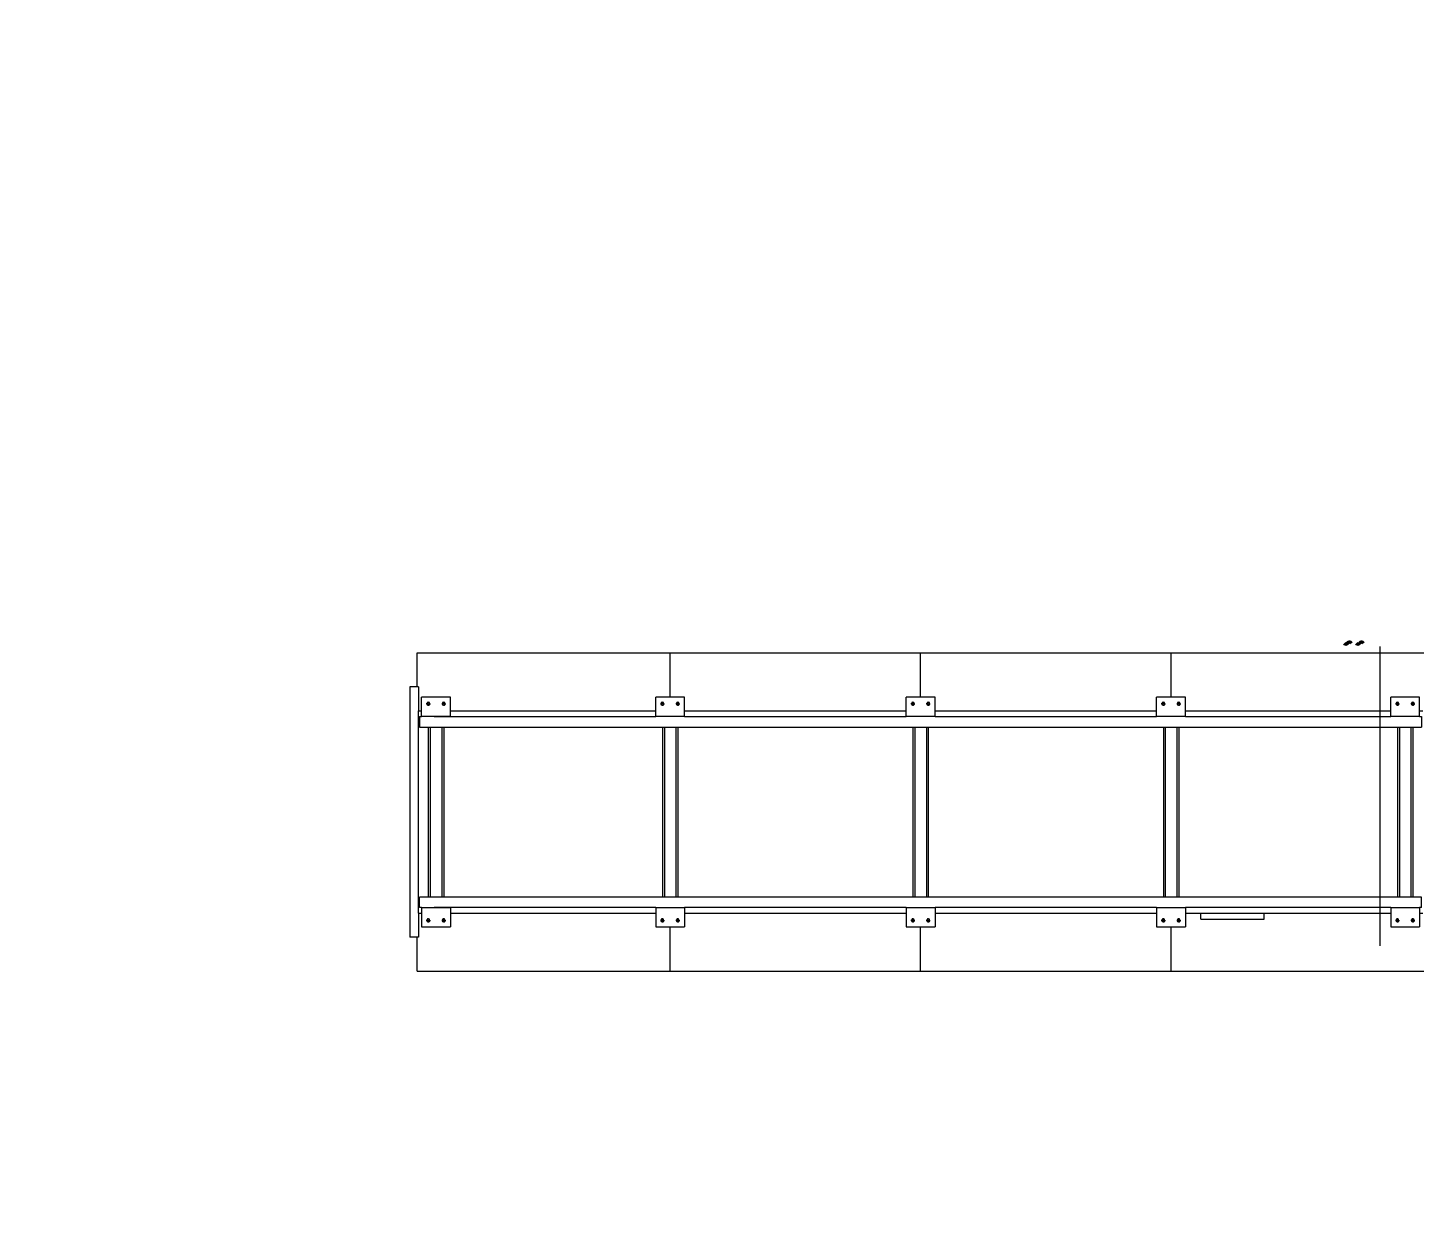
# Model space of a CAD drawing. Header units: inches. Extents: x -1851 to 6314, y -1304 to 4687.
# Drawn here: x 4356.33 to 4384.82, y 1901.16 to 1925.46 of the extents above; entities that cross this region are included whole.
import ezdxf

# ---------------------------------------------------------------- set-up
doc = ezdxf.new("R2010")
doc.units = ezdxf.units.IN
doc.header["$MEASUREMENT"] = 0
doc.set_wipeout_variables(frame=1)
doc.linetypes.add('PHANTOM4', pattern=[0.6875, 0.3125, 0.0625, -0.0625, 0.0625, -0.0625, 0.0625, -0.0625])
doc.linetypes.add('SLD-Continua', pattern=[0])
doc.layers.add('E-SOLTEC GATEWAY', color=6, linetype='Continuous')
doc.layers.add('TEXTOS', color=7, linetype='SLD-Continua')
doc.layers.add('G-ANNO-HOLD', color=30, linetype='PHANTOM4', lineweight=90)
doc.layers.add('G-ANNO-NONPLOT', color=181, linetype='Continuous', plot=False)
doc.styles.get("Standard").update_dxf_attribs({"font": 'arial.ttf'})
doc.linetypes.add('INSTRUMENT_CABLE', pattern='A,1,-0.2,["INST",Standard,S=0.1,R=0,X=-0.09,Y=-0.05],-0.3', length=1.5)

# ---------------------------------------------------------------- blocks, each defined once
blk = doc.blocks.new('SW_CENTERMARKSYMBOL_7')
at = {"layer": 'TEXTOS', "color": 0, "ltscale": 45}
for p, q in [((-5, 0), (-10.5, 0)), ((0, 0), (-2.5, 0)), ((0, 5), (0, 10.5)), ((0, 0), (0, 2.5)), ((0, 0), (0, -2.5)), ((0, 0), (2.5, 0)), ((5, 0), (10.5, 0)), ((0, -5), (0, -10.5))]:
    blk.add_line(p, q, dxfattribs=at)
blk = doc.blocks.new('SW_CENTERMARKSYMBOL_8')
at = {"layer": 'TEXTOS', "color": 0, "ltscale": 45}
for p, q in [((-5, 0), (-10.5, 0)), ((0, 0), (-2.5, 0)), ((0, 5), (0, 10.5)), ((0, 0), (0, 2.5)), ((0, 0), (0, -2.5)), ((0, 0), (2.5, 0)), ((5, 0), (10.5, 0)), ((0, -5), (0, -10.5))]:
    blk.add_line(p, q, dxfattribs=at)
blk = doc.blocks.new('SW_CENTERMARKSYMBOL_9')
at = {"layer": 'TEXTOS', "color": 0, "ltscale": 45}
for p, q in [((-5, 0), (-10.5, 0)), ((0, 0), (-2.5, 0)), ((0, 5), (0, 10.5)), ((0, 0), (0, 2.5)), ((0, 0), (0, -2.5)), ((0, 0), (2.5, 0)), ((5, 0), (10.5, 0)), ((0, -5), (0, -10.5))]:
    blk.add_line(p, q, dxfattribs=at)
blk = doc.blocks.new('SW_CENTERMARKSYMBOL_10')
at = {"layer": 'TEXTOS', "color": 0, "ltscale": 45}
for p, q in [((-5, 0), (-10.5, 0)), ((0, 0), (-2.5, 0)), ((0, 5), (0, 10.5)), ((0, 0), (0, 2.5)), ((0, 0), (0, -2.5)), ((0, 0), (2.5, 0)), ((5, 0), (10.5, 0)), ((0, -5), (0, -10.5))]:
    blk.add_line(p, q, dxfattribs=at)
blk = doc.blocks.new('SW_CENTERMARKSYMBOL_11')
at = {"layer": 'TEXTOS', "color": 0, "ltscale": 45}
for p, q in [((-5, 0), (-10.5, 0)), ((0, 0), (-2.5, 0)), ((0, 5), (0, 10.5)), ((0, 0), (0, 2.5)), ((0, 0), (0, -2.5)), ((0, 0), (2.5, 0)), ((5, 0), (10.5, 0)), ((0, -5), (0, -10.5))]:
    blk.add_line(p, q, dxfattribs=at)
blk = doc.blocks.new('SW_CENTERMARKSYMBOL_12')
at = {"layer": 'TEXTOS', "color": 0, "ltscale": 45}
for p, q in [((-5, 0), (-10.5, 0)), ((0, 0), (-2.5, 0)), ((0, 5), (0, 10.5)), ((0, 0), (0, 2.5)), ((0, 0), (0, -2.5)), ((0, 0), (2.5, 0)), ((5, 0), (10.5, 0)), ((0, -5), (0, -10.5))]:
    blk.add_line(p, q, dxfattribs=at)
blk = doc.blocks.new('SW_CENTERMARKSYMBOL_13')
at = {"layer": 'TEXTOS', "color": 0, "ltscale": 45}
for p, q in [((-5, 0), (-10.5, 0)), ((0, 0), (-2.5, 0)), ((0, 5), (0, 10.5)), ((0, 0), (0, 2.5)), ((0, 0), (0, -2.5)), ((0, 0), (2.5, 0)), ((5, 0), (10.5, 0)), ((0, -5), (0, -10.5))]:
    blk.add_line(p, q, dxfattribs=at)
blk = doc.blocks.new('SW_CENTERMARKSYMBOL_14')
at = {"layer": 'TEXTOS', "color": 0, "ltscale": 45}
for p, q in [((-5, 0), (-10.5, 0)), ((0, 0), (-2.5, 0)), ((0, 5), (0, 10.5)), ((0, 0), (0, 2.5)), ((0, 0), (0, -2.5)), ((0, 0), (2.5, 0)), ((5, 0), (10.5, 0)), ((0, -5), (0, -10.5))]:
    blk.add_line(p, q, dxfattribs=at)
blk = doc.blocks.new('SW_CENTERMARKSYMBOL_15')
at = {"layer": 'TEXTOS', "color": 0, "ltscale": 45}
for p, q in [((-5, 0), (-10.5, 0)), ((0, 0), (-2.5, 0)), ((0, 5), (0, 10.5)), ((0, 0), (0, 2.5)), ((0, 0), (0, -2.5)), ((0, 0), (2.5, 0)), ((5, 0), (10.5, 0)), ((0, -5), (0, -10.5))]:
    blk.add_line(p, q, dxfattribs=at)
blk = doc.blocks.new('SW_CENTERMARKSYMBOL_16')
at = {"layer": 'TEXTOS', "color": 0, "ltscale": 45}
for p, q in [((-5, 0), (-10.5, 0)), ((0, 0), (-2.5, 0)), ((0, 5), (0, 10.5)), ((0, 0), (0, 2.5)), ((0, 0), (0, -2.5)), ((0, 0), (2.5, 0)), ((5, 0), (10.5, 0)), ((0, -5), (0, -10.5))]:
    blk.add_line(p, q, dxfattribs=at)
blk = doc.blocks.new('SW_CENTERMARKSYMBOL_17')
at = {"layer": 'TEXTOS', "color": 0, "ltscale": 45}
for p, q in [((-5, 0), (-10.5, 0)), ((0, 0), (-2.5, 0)), ((0, 5), (0, 10.5)), ((0, 0), (0, 2.5)), ((0, 0), (0, -2.5)), ((0, 0), (2.5, 0)), ((5, 0), (10.5, 0)), ((0, -5), (0, -10.5))]:
    blk.add_line(p, q, dxfattribs=at)
blk = doc.blocks.new('SW_CENTERMARKSYMBOL_18')
at = {"layer": 'TEXTOS', "color": 0, "ltscale": 45}
for p, q in [((-5, 0), (-10.5, 0)), ((0, 0), (-2.5, 0)), ((0, 5), (0, 10.5)), ((0, 0), (0, 2.5)), ((0, 0), (0, -2.5)), ((0, 0), (2.5, 0)), ((5, 0), (10.5, 0)), ((0, -5), (0, -10.5))]:
    blk.add_line(p, q, dxfattribs=at)
blk = doc.blocks.new('SW_CENTERMARKSYMBOL_19')
at = {"layer": 'TEXTOS', "color": 0, "ltscale": 45}
for p, q in [((-5, 0), (-10.5, 0)), ((0, 0), (-2.5, 0)), ((0, 5), (0, 10.5)), ((0, 0), (0, 2.5)), ((0, 0), (0, -2.5)), ((0, 0), (2.5, 0)), ((5, 0), (10.5, 0)), ((0, -5), (0, -10.5))]:
    blk.add_line(p, q, dxfattribs=at)
blk = doc.blocks.new('SW_CENTERMARKSYMBOL_20')
at = {"layer": 'TEXTOS', "color": 0, "ltscale": 45}
for p, q in [((-5, 0), (-10.5, 0)), ((0, 0), (-2.5, 0)), ((0, 5), (0, 10.5)), ((0, 0), (0, 2.5)), ((0, 0), (0, -2.5)), ((0, 0), (2.5, 0)), ((5, 0), (10.5, 0)), ((0, -5), (0, -10.5))]:
    blk.add_line(p, q, dxfattribs=at)
blk = doc.blocks.new('SW_CENTERMARKSYMBOL_21')
at = {"layer": 'TEXTOS', "color": 0, "ltscale": 45}
for p, q in [((-5, 0), (-10.5, 0)), ((0, 0), (-2.5, 0)), ((0, 5), (0, 10.5)), ((0, 0), (0, 2.5)), ((0, 0), (0, -2.5)), ((0, 0), (2.5, 0)), ((5, 0), (10.5, 0)), ((0, -5), (0, -10.5))]:
    blk.add_line(p, q, dxfattribs=at)
blk = doc.blocks.new('SW_CENTERMARKSYMBOL_22')
at = {"layer": 'TEXTOS', "color": 0, "ltscale": 45}
for p, q in [((-5, 0), (-10.5, 0)), ((0, 0), (-2.5, 0)), ((0, 5), (0, 10.5)), ((0, 0), (0, 2.5)), ((0, 0), (0, -2.5)), ((0, 0), (2.5, 0)), ((5, 0), (10.5, 0)), ((0, -5), (0, -10.5))]:
    blk.add_line(p, q, dxfattribs=at)
blk = doc.blocks.new('SW_CENTERMARKSYMBOL_23')
at = {"layer": 'TEXTOS', "color": 0, "ltscale": 45}
for p, q in [((-5, 0), (-10.5, 0)), ((0, 0), (-2.5, 0)), ((0, 5), (0, 10.5)), ((0, 0), (0, 2.5)), ((0, 0), (0, -2.5)), ((0, 0), (2.5, 0)), ((5, 0), (10.5, 0)), ((0, -5), (0, -10.5))]:
    blk.add_line(p, q, dxfattribs=at)
blk = doc.blocks.new('SW_CENTERMARKSYMBOL_24')
at = {"layer": 'TEXTOS', "color": 0, "ltscale": 45}
for p, q in [((-5, 0), (-10.5, 0)), ((0, 0), (-2.5, 0)), ((0, 5), (0, 10.5)), ((0, 0), (0, 2.5)), ((0, 0), (0, -2.5)), ((0, 0), (2.5, 0)), ((5, 0), (10.5, 0)), ((0, -5), (0, -10.5))]:
    blk.add_line(p, q, dxfattribs=at)
blk = doc.blocks.new('SW_CENTERMARKSYMBOL_25')
at = {"layer": 'TEXTOS', "color": 0, "ltscale": 45}
for p, q in [((-5, 0), (-10.5, 0)), ((0, 0), (-2.5, 0)), ((0, 5), (0, 10.5)), ((0, 0), (0, 2.5)), ((0, 0), (0, -2.5)), ((0, 0), (2.5, 0)), ((5, 0), (10.5, 0)), ((0, -5), (0, -10.5))]:
    blk.add_line(p, q, dxfattribs=at)
blk = doc.blocks.new('SW_CENTERMARKSYMBOL_26')
at = {"layer": 'TEXTOS', "color": 0, "ltscale": 45}
for p, q in [((-5, 0), (-10.5, 0)), ((0, 0), (-2.5, 0)), ((0, 5), (0, 10.5)), ((0, 0), (0, 2.5)), ((0, 0), (0, -2.5)), ((0, 0), (2.5, 0)), ((5, 0), (10.5, 0)), ((0, -5), (0, -10.5))]:
    blk.add_line(p, q, dxfattribs=at)
blk = doc.blocks.new('SW_CENTERMARKSYMBOL_27')
at = {"layer": 'TEXTOS', "color": 0, "ltscale": 45}
for p, q in [((-5, 0), (-10.5, 0)), ((0, 0), (-2.5, 0)), ((0, 5), (0, 10.5)), ((0, 0), (0, 2.5)), ((0, 0), (0, -2.5)), ((0, 0), (2.5, 0)), ((5, 0), (10.5, 0)), ((0, -5), (0, -10.5))]:
    blk.add_line(p, q, dxfattribs=at)
blk = doc.blocks.new('SW_CENTERMARKSYMBOL_28')
at = {"layer": 'TEXTOS', "color": 0, "ltscale": 45}
for p, q in [((-5, 0), (-10.5, 0)), ((0, 0), (-2.5, 0)), ((0, 5), (0, 10.5)), ((0, 0), (0, 2.5)), ((0, 0), (0, -2.5)), ((0, 0), (2.5, 0)), ((5, 0), (10.5, 0)), ((0, -5), (0, -10.5))]:
    blk.add_line(p, q, dxfattribs=at)
blk = doc.blocks.new('SW_CENTERMARKSYMBOL_29')
at = {"layer": 'TEXTOS', "color": 0, "ltscale": 45}
for p, q in [((-5, 0), (-10.5, 0)), ((0, 0), (-2.5, 0)), ((0, 5), (0, 10.5)), ((0, 0), (0, 2.5)), ((0, 0), (0, -2.5)), ((0, 0), (2.5, 0)), ((5, 0), (10.5, 0)), ((0, -5), (0, -10.5))]:
    blk.add_line(p, q, dxfattribs=at)
blk = doc.blocks.new('SW_CENTERMARKSYMBOL_30')
at = {"layer": 'TEXTOS', "color": 0, "ltscale": 45}
for p, q in [((-5, 0), (-10.5, 0)), ((0, 0), (-2.5, 0)), ((0, 5), (0, 10.5)), ((0, 0), (0, 2.5)), ((0, 0), (0, -2.5)), ((0, 0), (2.5, 0)), ((5, 0), (10.5, 0)), ((0, -5), (0, -10.5))]:
    blk.add_line(p, q, dxfattribs=at)
blk = doc.blocks.new('Transformer and inverter')
at = {"color": 7, "linetype": 'SLD-Continua', "lineweight": 25, "ltscale": 45}
for p, q in [((5548.8, 3245.29), (5497.14, 3245.29)), ((5548.8, 3236.21), (5548.8, 3245.29)), ((5600, 3245.29), (5548.8, 3245.29)), ((5600, 3236.21), (5600, 3245.29)), ((5651.19, 3245.29), (5600, 3245.29)), ((5651.19, 3236.21), (5651.19, 3245.29)), ((5651.19, 3236.21), (5651.19, 3245.29)), ((5702.86, 3245.29), (5651.19, 3245.29)), ((5702.86, 3238.34), (5702.86, 3245.29)), ((5702.62, 3238.34), (5702.62, 3233.41)), ((5702.62, 3238.34), (5704.39, 3238.34)), ((5704.39, 3238.34), (5704.39, 3187.14)), ((5498, 3232.27), (5498, 3236.21)), ((5498, 3236.21), (5503.91, 3236.21)), ((5503.91, 3232.27), (5503.91, 3236.21)), ((5545.85, 3232.27), (5545.85, 3236.21)), ((5545.85, 3236.21), (5551.76, 3236.21)), ((5551.76, 3232.27), (5551.76, 3236.21)), ((5597.04, 3232.27), (5597.04, 3236.21)), ((5597.04, 3236.21), (5602.95, 3236.21)), ((5602.95, 3232.27), (5602.95, 3236.21)), ((5648.24, 3232.27), (5648.24, 3236.21)), ((5648.24, 3236.21), (5654.14, 3236.21)), ((5648.24, 3232.27), (5648.24, 3236.21)), ((5648.24, 3236.21), (5654.14, 3236.21)), ((5654.14, 3232.27), (5654.14, 3236.21)), ((5654.14, 3232.27), (5654.14, 3236.21)), ((5696.08, 3236.21), (5701.99, 3236.21)), ((5696.08, 3232.27), (5696.08, 3236.21)), ((5701.99, 3232.27), (5701.99, 3236.21)), ((5498, 3233.41), (5497.37, 3233.41)), ((5498, 3232.27), (5497.61, 3232.27)), ((5497.61, 3232.27), (5497.61, 3230.11)), ((5498, 3232.27), (5503.91, 3232.27)), ((5523.21, 3233.41), (5503.91, 3233.41)), ((5545.85, 3232.27), (5503.91, 3232.27)), ((5545.85, 3233.41), (5523.21, 3233.41)), ((5545.85, 3232.27), (5551.76, 3232.27)), ((5574.4, 3233.41), (5551.76, 3233.41)), ((5597.04, 3232.27), (5551.76, 3232.27)), ((5597.04, 3233.41), (5574.4, 3233.41)), ((5597.04, 3232.27), (5602.95, 3232.27)), ((5625.59, 3233.41), (5602.95, 3233.41)), ((5648.24, 3232.27), (5602.95, 3232.27)), ((5648.24, 3233.41), (5625.59, 3233.41)), ((5648.24, 3232.27), (5654.14, 3232.27)), ((5648.24, 3232.27), (5654.14, 3232.27)), ((5676.79, 3233.41), (5654.14, 3233.41)), ((5699.43, 3232.27), (5654.14, 3232.27)), ((5696.08, 3232.27), (5654.14, 3232.27)), ((5696.08, 3233.41), (5676.79, 3233.41)), ((5696.08, 3232.27), (5701.99, 3232.27)), ((5702.62, 3233.41), (5701.99, 3233.41)), ((5702.38, 3232.27), (5701.99, 3232.27)), ((5702.38, 3232.27), (5702.38, 3230.11)), ((5702.62, 3192.07), (5702.62, 3233.41)), ((5702.38, 3230.11), (5497.61, 3230.11)), ((5499.38, 3230.11), (5499.38, 3195.37)), ((5502.53, 3230.11), (5502.53, 3195.37)), ((5547.23, 3230.11), (5547.23, 3195.37)), ((5550.38, 3230.11), (5550.38, 3195.37)), ((5598.42, 3230.11), (5598.42, 3195.37)), ((5601.57, 3230.11), (5601.57, 3195.37)), ((5649.62, 3230.11), (5649.62, 3195.37)), ((5649.62, 3230.11), (5649.62, 3195.37)), ((5652.77, 3230.11), (5652.77, 3195.37)), ((5652.77, 3230.11), (5652.77, 3195.37)), ((5697.46, 3230.11), (5697.46, 3195.37)), ((5700.61, 3230.11), (5700.61, 3195.37)), ((5497.61, 3193.21), (5497.61, 3195.37)), ((5497.61, 3195.37), (5702.38, 3195.37)), ((5702.38, 3193.21), (5702.38, 3195.37)), ((5498, 3192.07), (5497.37, 3192.07)), ((5497.61, 3193.21), (5498, 3193.21)), ((5503.91, 3193.21), (5498, 3193.21)), ((5498, 3193.21), (5498, 3189.27)), ((5503.91, 3193.21), (5545.85, 3193.21)), ((5503.91, 3193.21), (5503.91, 3189.27)), ((5523.21, 3192.07), (5503.91, 3192.07)), ((5545.85, 3192.07), (5523.21, 3192.07)), ((5529.74, 3190.88), (5529.74, 3192.07)), ((5542.74, 3190.88), (5542.74, 3192.07)), ((5551.76, 3193.21), (5545.85, 3193.21)), ((5545.85, 3193.21), (5545.85, 3189.27)), ((5551.76, 3193.21), (5597.04, 3193.21)), ((5551.76, 3193.21), (5551.76, 3189.27)), ((5574.4, 3192.07), (5551.76, 3192.07)), ((5597.04, 3192.07), (5574.4, 3192.07)), ((5602.95, 3193.21), (5597.04, 3193.21)), ((5597.04, 3193.21), (5597.04, 3189.27)), ((5602.95, 3193.21), (5648.24, 3193.21)), ((5602.95, 3193.21), (5602.95, 3189.27)), ((5625.59, 3192.07), (5602.95, 3192.07)), ((5648.24, 3192.07), (5625.59, 3192.07)), ((5654.14, 3193.21), (5648.24, 3193.21)), ((5654.14, 3193.21), (5648.24, 3193.21)), ((5648.24, 3193.21), (5648.24, 3189.27)), ((5648.24, 3193.21), (5648.24, 3189.27)), ((5654.14, 3193.21), (5696.08, 3193.21)), ((5654.14, 3193.21), (5699.43, 3193.21)), ((5654.14, 3193.21), (5654.14, 3189.27)), ((5654.14, 3193.21), (5654.14, 3189.27)), ((5676.79, 3192.07), (5654.14, 3192.07)), ((5696.08, 3192.07), (5676.79, 3192.07)), ((5701.99, 3193.21), (5696.08, 3193.21)), ((5696.08, 3193.21), (5696.08, 3189.27)), ((5701.99, 3193.21), (5702.38, 3193.21)), ((5701.99, 3193.21), (5701.99, 3189.27)), ((5702.62, 3192.07), (5701.99, 3192.07)), ((5702.62, 3192.07), (5702.62, 3187.14)), ((5503.91, 3189.27), (5498, 3189.27)), ((5542.74, 3190.88), (5529.74, 3190.88)), ((5551.76, 3189.27), (5545.85, 3189.27)), ((5548.8, 3180.19), (5548.8, 3189.27)), ((5602.95, 3189.27), (5597.04, 3189.27)), ((5600, 3180.19), (5600, 3189.27)), ((5654.14, 3189.27), (5648.24, 3189.27)), ((5654.14, 3189.27), (5648.24, 3189.27)), ((5651.19, 3180.19), (5651.19, 3189.27)), ((5651.19, 3180.19), (5651.19, 3189.27)), ((5701.99, 3189.27), (5696.08, 3189.27)), ((5702.62, 3187.14), (5704.39, 3187.14)), ((5702.86, 3180.19), (5702.86, 3187.14)), ((5548.8, 3180.19), (5497.14, 3180.19)), ((5600, 3180.19), (5548.8, 3180.19)), ((5651.19, 3180.19), (5600, 3180.19)), ((5702.86, 3180.19), (5651.19, 3180.19))]:
    blk.add_line(p, q, dxfattribs=at)
at = {"color": 8, "linetype": 'SLD-Continua', "lineweight": 25, "ltscale": 45}
for p, q in [((5499.77, 3230.11), (5499.77, 3195.37)), ((5502.14, 3230.11), (5502.14, 3195.37)), ((5547.62, 3230.11), (5547.62, 3195.37)), ((5549.98, 3230.11), (5549.98, 3195.37)), ((5598.82, 3230.11), (5598.82, 3195.37)), ((5601.18, 3230.11), (5601.18, 3195.37)), ((5650.01, 3230.11), (5650.01, 3195.37)), ((5650.01, 3230.11), (5650.01, 3195.37)), ((5652.37, 3230.11), (5652.37, 3195.37)), ((5652.37, 3230.11), (5652.37, 3195.37)), ((5697.86, 3230.11), (5697.86, 3195.37)), ((5700.22, 3230.11), (5700.22, 3195.37))]:
    blk.add_line(p, q, dxfattribs=at)
at = {"color": 7, "linetype": 'SLD-Continua', "lineweight": 25, "ltscale": 2025}
for centre in [(5499.38, 3234.87), (5502.53, 3234.87), (5547.23, 3234.87), (5550.38, 3234.87), (5598.42, 3234.87), (5601.57, 3234.87), (5649.62, 3234.87), (5649.62, 3234.87), (5652.77, 3234.87), (5652.77, 3234.87), (5697.46, 3234.87), (5700.61, 3234.87), (5499.38, 3190.61), (5502.53, 3190.61), (5547.23, 3190.61), (5550.38, 3190.61), (5598.42, 3190.61), (5601.57, 3190.61), (5649.62, 3190.61), (5649.62, 3190.61), (5652.77, 3190.61), (5652.77, 3190.61), (5697.46, 3190.61), (5700.61, 3190.61)]:
    blk.add_circle(centre, 0.315, dxfattribs=at)
at = {"layer": 'TEXTOS', "ltscale": 45}
blk.add_line((5506.14, 3246.55), (5506.14, 3185.39), dxfattribs=at)
at = {"layer": 'TEXTOS', "ltscale": 45, "xscale": 0.03938000271422915, "yscale": 0.03938000271422915, "zscale": 0.03938000271422915}
for name, p in [('SW_CENTERMARKSYMBOL_17', (5499.38, 3234.87)), ('SW_CENTERMARKSYMBOL_18', (5502.53, 3234.87)), ('SW_CENTERMARKSYMBOL_13', (5547.23, 3234.87)), ('SW_CENTERMARKSYMBOL_14', (5550.38, 3234.87)), ('SW_CENTERMARKSYMBOL_15', (5598.42, 3234.87)), ('SW_CENTERMARKSYMBOL_16', (5601.57, 3234.87)), ('SW_CENTERMARKSYMBOL_7', (5649.62, 3234.87)), ('SW_CENTERMARKSYMBOL_11', (5649.62, 3234.87)), ('SW_CENTERMARKSYMBOL_8', (5652.77, 3234.87)), ('SW_CENTERMARKSYMBOL_12', (5652.77, 3234.87)), ('SW_CENTERMARKSYMBOL_9', (5697.46, 3234.87)), ('SW_CENTERMARKSYMBOL_10', (5700.61, 3234.87)), ('SW_CENTERMARKSYMBOL_26', (5499.38, 3190.61)), ('SW_CENTERMARKSYMBOL_25', (5502.53, 3190.61)), ('SW_CENTERMARKSYMBOL_28', (5547.23, 3190.61)), ('SW_CENTERMARKSYMBOL_27', (5550.38, 3190.61)), ('SW_CENTERMARKSYMBOL_30', (5598.42, 3190.61)), ('SW_CENTERMARKSYMBOL_29', (5601.57, 3190.61)), ('SW_CENTERMARKSYMBOL_20', (5649.62, 3190.61)), ('SW_CENTERMARKSYMBOL_24', (5649.62, 3190.61)), ('SW_CENTERMARKSYMBOL_19', (5652.77, 3190.61)), ('SW_CENTERMARKSYMBOL_23', (5652.77, 3190.61)), ('SW_CENTERMARKSYMBOL_22', (5697.46, 3190.61)), ('SW_CENTERMARKSYMBOL_21', (5700.61, 3190.61))]:
    blk.add_blockref(name, p, dxfattribs=at)

msp = doc.modelspace()

# ---------------------------------------------------------------- wipeouts: each hides what was drawn before it
msp.add_wipeout([(4358.09747, 1918.07503), (4400.59747, 1918.07503), (4400.59845, 1901.99952), (4358.09747, 1901.99952)])

# ---------------------------------------------------------------- next in the draw order: linework, layer by layer
at = {"layer": 'G-ANNO-HOLD', "linetype": 'INSTRUMENT_CABLE', "flags": 128}
for points in [[(4383.2259, 1912.88991, 0.62133475), (4383.30063, 1912.88991, -0.65824263), (4383.37535, 1912.88991, 0.96912454)], [(4383.47148, 1912.88991, 0.62133475), (4383.5462, 1912.88991, -0.65824263), (4383.62093, 1912.88991, 0.96912454)]]:
    msp.add_lwpolyline(points, format="xyb", dxfattribs=at)
at = {"layer": 'G-ANNO-NONPLOT'}
msp.add_circle((4804.50348, 1837.07734), 1509.43524, dxfattribs=at)

# ---------------------------------------------------------------- next in the draw order: block references
at = {"layer": 'E-SOLTEC GATEWAY', "xscale": -0.1, "yscale": 0.1, "zscale": 0.1}
msp.add_blockref('Transformer and inverter', (4934.57142, 1588.16534), dxfattribs=at)

doc.saveas('drawing.dxf')
